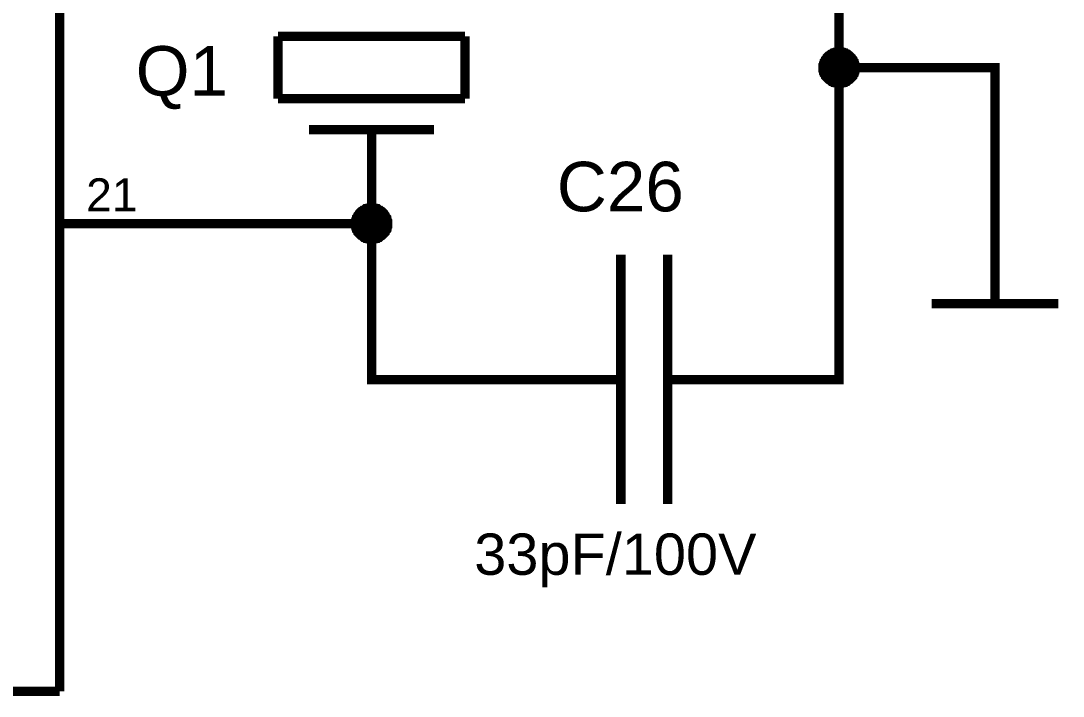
# Model space of a CAD drawing. Header units: millimetres. Extents: x -2024 to 917, y -725 to 13.
# Drawn here: x 668.23 to 701.66, y -286.45 to -264.79 of the extents above; entities that cross this region are included whole.
import ezdxf

# ---------------------------------------------------------------- set-up
doc = ezdxf.new("R2010")
doc.units = ezdxf.units.MM
doc.layers.add('Sheet', color=255, linetype='Continuous')
doc.styles.get("Standard").update_dxf_attribs({"font": 'arial.ttf'})

msp = doc.modelspace()

# ---------------------------------------------------------------- linework, layer by layer
at = {"layer": 'Sheet'}
for points, const_width in [([(669.482, -255.038), (669.482, -286.301)], 0.3), ([(691.974, -276.3), (694.474, -276.3), (694.474, -266.298), (694.474, -256.297), (691.974, -256.297)], 0.3), ([(682.474, -265.288), (676.483, -265.288)], 0.3), ([(676.483, -265.288), (676.483, -267.292)], 0.3), ([(682.474, -267.292), (682.474, -265.288)], 0.3), ([(693.961, -266.298), (693.961, -266.265), (693.961, -266.249), (693.961, -266.216), (693.977, -266.199), (693.977, -266.166), (693.977, -266.149), (693.994, -266.116), (693.994, -266.1), (694.01, -266.083), (694.027, -266.05), (694.043, -266.033), (694.043, -266.017), (694.06, -266), (694.076, -265.967), (694.093, -265.951), (694.11, -265.934), (694.126, -265.917), (694.143, -265.901), (694.176, -265.884), (694.192, -265.868), (694.209, -265.868), (694.225, -265.851), (694.258, -265.835), (694.275, -265.818), (694.292, -265.818), (694.325, -265.802), (694.341, -265.802), (694.374, -265.802), (694.391, -265.785), (694.424, -265.785), (694.441, -265.785), (694.474, -265.785)], 0.3), ([(693.961, -266.298), (693.961, -266.265), (693.961, -266.249), (693.961, -266.216), (693.977, -266.199), (693.977, -266.166), (693.977, -266.149), (693.994, -266.116), (693.994, -266.1), (694.01, -266.083), (694.027, -266.05), (694.043, -266.033), (694.043, -266.017), (694.06, -266), (694.076, -265.967), (694.093, -265.951), (694.11, -265.934), (694.126, -265.917), (694.143, -265.901), (694.176, -265.884), (694.192, -265.868), (694.209, -265.868), (694.225, -265.851), (694.258, -265.835), (694.275, -265.818), (694.292, -265.818), (694.325, -265.802), (694.341, -265.802), (694.374, -265.802), (694.391, -265.785), (694.424, -265.785), (694.441, -265.785), (694.474, -265.785)], 0.3), ([(693.961, -266.298), (693.961, -266.265), (693.961, -266.249), (693.961, -266.216), (693.977, -266.199), (693.977, -266.166), (693.977, -266.149), (693.994, -266.116), (693.994, -266.1), (694.01, -266.083), (694.027, -266.05), (694.043, -266.033), (694.043, -266.017), (694.06, -266), (694.076, -265.967), (694.093, -265.951), (694.11, -265.934), (694.126, -265.917), (694.143, -265.901), (694.176, -265.884), (694.192, -265.868), (694.209, -265.868), (694.225, -265.851), (694.258, -265.835), (694.275, -265.818), (694.292, -265.818), (694.325, -265.802), (694.341, -265.802), (694.374, -265.802), (694.391, -265.785), (694.424, -265.785), (694.441, -265.785), (694.474, -265.785)], 0.3), ([(693.961, -266.298), (693.961, -266.265), (693.961, -266.249), (693.961, -266.216), (693.977, -266.199), (693.977, -266.166), (693.977, -266.149), (693.994, -266.116), (693.994, -266.1), (694.01, -266.083), (694.027, -266.05), (694.043, -266.033), (694.043, -266.017), (694.06, -266), (694.076, -265.967), (694.093, -265.951), (694.11, -265.934), (694.126, -265.917), (694.143, -265.901), (694.176, -265.884), (694.192, -265.868), (694.209, -265.868), (694.225, -265.851), (694.258, -265.835), (694.275, -265.818), (694.292, -265.818), (694.325, -265.802), (694.341, -265.802), (694.374, -265.802), (694.391, -265.785), (694.424, -265.785), (694.441, -265.785), (694.474, -265.785)], 0.3), ([(694.474, -265.785), (694.474, -265.785)], 0.3), ([(694.474, -265.785), (694.507, -265.785), (694.523, -265.785), (694.556, -265.785), (694.573, -265.802), (694.606, -265.802), (694.623, -265.802), (694.656, -265.818), (694.672, -265.818), (694.689, -265.835), (694.722, -265.851), (694.738, -265.868), (694.755, -265.868), (694.772, -265.884), (694.805, -265.901), (694.821, -265.917), (694.838, -265.934), (694.854, -265.951), (694.871, -265.967), (694.887, -266), (694.904, -266.017), (694.904, -266.033), (694.921, -266.05), (694.937, -266.083), (694.954, -266.1), (694.954, -266.116), (694.97, -266.149), (694.97, -266.166), (694.97, -266.199), (694.987, -266.216), (694.987, -266.249), (694.987, -266.265), (694.987, -266.298)], 0.3), ([(694.474, -265.785), (694.474, -265.785)], 0.3), ([(694.474, -265.785), (694.507, -265.785), (694.523, -265.785), (694.556, -265.785), (694.573, -265.802), (694.606, -265.802), (694.623, -265.802), (694.656, -265.818), (694.672, -265.818), (694.689, -265.835), (694.722, -265.851), (694.738, -265.868), (694.755, -265.868), (694.772, -265.884), (694.805, -265.901), (694.821, -265.917), (694.838, -265.934), (694.854, -265.951), (694.871, -265.967), (694.887, -266), (694.904, -266.017), (694.904, -266.033), (694.921, -266.05), (694.937, -266.083), (694.954, -266.1), (694.954, -266.116), (694.97, -266.149), (694.97, -266.166), (694.97, -266.199), (694.987, -266.216), (694.987, -266.249), (694.987, -266.265), (694.987, -266.298)], 0.3), ([(694.474, -265.785), (694.474, -265.785)], 0.3), ([(694.474, -265.785), (694.507, -265.785), (694.523, -265.785), (694.556, -265.785), (694.573, -265.802), (694.606, -265.802), (694.623, -265.802), (694.656, -265.818), (694.672, -265.818), (694.689, -265.835), (694.722, -265.851), (694.738, -265.868), (694.755, -265.868), (694.772, -265.884), (694.805, -265.901), (694.821, -265.917), (694.838, -265.934), (694.854, -265.951), (694.871, -265.967), (694.887, -266), (694.904, -266.017), (694.904, -266.033), (694.921, -266.05), (694.937, -266.083), (694.954, -266.1), (694.954, -266.116), (694.97, -266.149), (694.97, -266.166), (694.97, -266.199), (694.987, -266.216), (694.987, -266.249), (694.987, -266.265), (694.987, -266.298)], 0.3), ([(694.474, -265.785), (694.474, -265.785)], 0.3), ([(694.474, -265.785), (694.507, -265.785), (694.523, -265.785), (694.556, -265.785), (694.573, -265.802), (694.606, -265.802), (694.623, -265.802), (694.656, -265.818), (694.672, -265.818), (694.689, -265.835), (694.722, -265.851), (694.738, -265.868), (694.755, -265.868), (694.772, -265.884), (694.805, -265.901), (694.821, -265.917), (694.838, -265.934), (694.854, -265.951), (694.871, -265.967), (694.887, -266), (694.904, -266.017), (694.904, -266.033), (694.921, -266.05), (694.937, -266.083), (694.954, -266.1), (694.954, -266.116), (694.97, -266.149), (694.97, -266.166), (694.97, -266.199), (694.987, -266.216), (694.987, -266.249), (694.987, -266.265), (694.987, -266.298)], 0.3), ([(693.961, -266.298), (693.961, -266.265), (693.961, -266.249), (693.961, -266.216), (693.977, -266.199), (693.977, -266.166), (693.977, -266.149), (693.994, -266.116), (693.994, -266.1), (694.01, -266.083), (694.027, -266.05), (694.043, -266.033), (694.043, -266.017), (694.06, -266), (694.076, -265.967), (694.093, -265.951), (694.11, -265.934), (694.126, -265.917), (694.143, -265.901), (694.176, -265.884), (694.192, -265.868), (694.209, -265.868), (694.225, -265.851), (694.258, -265.835), (694.275, -265.818), (694.292, -265.818), (694.325, -265.802), (694.341, -265.802), (694.374, -265.802), (694.391, -265.785), (694.424, -265.785), (694.441, -265.785), (694.474, -265.785)], 0.0991), ([(693.961, -266.298), (693.961, -266.265), (693.961, -266.249), (693.961, -266.216), (693.977, -266.199), (693.977, -266.166), (693.977, -266.149), (693.994, -266.116), (693.994, -266.1), (694.01, -266.083), (694.027, -266.05), (694.043, -266.033), (694.043, -266.017), (694.06, -266), (694.076, -265.967), (694.093, -265.951), (694.11, -265.934), (694.126, -265.917), (694.143, -265.901), (694.176, -265.884), (694.192, -265.868), (694.209, -265.868), (694.225, -265.851), (694.258, -265.835), (694.275, -265.818), (694.292, -265.818), (694.325, -265.802), (694.341, -265.802), (694.374, -265.802), (694.391, -265.785), (694.424, -265.785), (694.441, -265.785), (694.474, -265.785)], 0.0991), ([(693.961, -266.298), (693.961, -266.265), (693.961, -266.249), (693.961, -266.216), (693.977, -266.199), (693.977, -266.166), (693.977, -266.149), (693.994, -266.116), (693.994, -266.1), (694.01, -266.083), (694.027, -266.05), (694.043, -266.033), (694.043, -266.017), (694.06, -266), (694.076, -265.967), (694.093, -265.951), (694.11, -265.934), (694.126, -265.917), (694.143, -265.901), (694.176, -265.884), (694.192, -265.868), (694.209, -265.868), (694.225, -265.851), (694.258, -265.835), (694.275, -265.818), (694.292, -265.818), (694.325, -265.802), (694.341, -265.802), (694.374, -265.802), (694.391, -265.785), (694.424, -265.785), (694.441, -265.785), (694.474, -265.785)], 0.0991), ([(693.961, -266.298), (693.961, -266.265), (693.961, -266.249), (693.961, -266.216), (693.977, -266.199), (693.977, -266.166), (693.977, -266.149), (693.994, -266.116), (693.994, -266.1), (694.01, -266.083), (694.027, -266.05), (694.043, -266.033), (694.043, -266.017), (694.06, -266), (694.076, -265.967), (694.093, -265.951), (694.11, -265.934), (694.126, -265.917), (694.143, -265.901), (694.176, -265.884), (694.192, -265.868), (694.209, -265.868), (694.225, -265.851), (694.258, -265.835), (694.275, -265.818), (694.292, -265.818), (694.325, -265.802), (694.341, -265.802), (694.374, -265.802), (694.391, -265.785), (694.424, -265.785), (694.441, -265.785), (694.474, -265.785)], 0.0991), ([(694.474, -265.785), (694.474, -265.785)], 0.0991), ([(694.474, -265.785), (694.507, -265.785), (694.523, -265.785), (694.556, -265.785), (694.573, -265.802), (694.606, -265.802), (694.623, -265.802), (694.656, -265.818), (694.672, -265.818), (694.689, -265.835), (694.722, -265.851), (694.738, -265.868), (694.755, -265.868), (694.772, -265.884), (694.805, -265.901), (694.821, -265.917), (694.838, -265.934), (694.854, -265.951), (694.871, -265.967), (694.887, -266), (694.904, -266.017), (694.904, -266.033), (694.921, -266.05), (694.937, -266.083), (694.954, -266.1), (694.954, -266.116), (694.97, -266.149), (694.97, -266.166), (694.97, -266.199), (694.987, -266.216), (694.987, -266.249), (694.987, -266.265), (694.987, -266.298)], 0.0991), ([(694.474, -265.785), (694.474, -265.785)], 0.0991), ([(694.474, -265.785), (694.507, -265.785), (694.523, -265.785), (694.556, -265.785), (694.573, -265.802), (694.606, -265.802), (694.623, -265.802), (694.656, -265.818), (694.672, -265.818), (694.689, -265.835), (694.722, -265.851), (694.738, -265.868), (694.755, -265.868), (694.772, -265.884), (694.805, -265.901), (694.821, -265.917), (694.838, -265.934), (694.854, -265.951), (694.871, -265.967), (694.887, -266), (694.904, -266.017), (694.904, -266.033), (694.921, -266.05), (694.937, -266.083), (694.954, -266.1), (694.954, -266.116), (694.97, -266.149), (694.97, -266.166), (694.97, -266.199), (694.987, -266.216), (694.987, -266.249), (694.987, -266.265), (694.987, -266.298)], 0.0991), ([(694.474, -265.785), (694.474, -265.785)], 0.0991), ([(694.474, -265.785), (694.507, -265.785), (694.523, -265.785), (694.556, -265.785), (694.573, -265.802), (694.606, -265.802), (694.623, -265.802), (694.656, -265.818), (694.672, -265.818), (694.689, -265.835), (694.722, -265.851), (694.738, -265.868), (694.755, -265.868), (694.772, -265.884), (694.805, -265.901), (694.821, -265.917), (694.838, -265.934), (694.854, -265.951), (694.871, -265.967), (694.887, -266), (694.904, -266.017), (694.904, -266.033), (694.921, -266.05), (694.937, -266.083), (694.954, -266.1), (694.954, -266.116), (694.97, -266.149), (694.97, -266.166), (694.97, -266.199), (694.987, -266.216), (694.987, -266.249), (694.987, -266.265), (694.987, -266.298)], 0.0991), ([(694.474, -265.785), (694.474, -265.785)], 0.0991), ([(694.474, -265.785), (694.507, -265.785), (694.523, -265.785), (694.556, -265.785), (694.573, -265.802), (694.606, -265.802), (694.623, -265.802), (694.656, -265.818), (694.672, -265.818), (694.689, -265.835), (694.722, -265.851), (694.738, -265.868), (694.755, -265.868), (694.772, -265.884), (694.805, -265.901), (694.821, -265.917), (694.838, -265.934), (694.854, -265.951), (694.871, -265.967), (694.887, -266), (694.904, -266.017), (694.904, -266.033), (694.921, -266.05), (694.937, -266.083), (694.954, -266.1), (694.954, -266.116), (694.97, -266.149), (694.97, -266.166), (694.97, -266.199), (694.987, -266.216), (694.987, -266.249), (694.987, -266.265), (694.987, -266.298)], 0.0991), ([(694.474, -266.795), (694.441, -266.795), (694.424, -266.795), (694.391, -266.795), (694.374, -266.779), (694.341, -266.779), (694.325, -266.779), (694.292, -266.762), (694.275, -266.762), (694.258, -266.745), (694.225, -266.729), (694.209, -266.729), (694.192, -266.712), (694.176, -266.696), (694.143, -266.679), (694.126, -266.663), (694.11, -266.646), (694.093, -266.629), (694.076, -266.613), (694.06, -266.596), (694.043, -266.58), (694.043, -266.563), (694.027, -266.53), (694.01, -266.514), (693.994, -266.497), (693.994, -266.464), (693.977, -266.447), (693.977, -266.431), (693.977, -266.398), (693.961, -266.381), (693.961, -266.348), (693.961, -266.331), (693.961, -266.298)], 0.3), ([(693.961, -266.298), (693.961, -266.298)], 0.3), ([(694.474, -266.795), (694.441, -266.795), (694.424, -266.795), (694.391, -266.795), (694.374, -266.779), (694.341, -266.779), (694.325, -266.779), (694.292, -266.762), (694.275, -266.762), (694.258, -266.745), (694.225, -266.729), (694.209, -266.729), (694.192, -266.712), (694.176, -266.696), (694.143, -266.679), (694.126, -266.663), (694.11, -266.646), (694.093, -266.629), (694.076, -266.613), (694.06, -266.596), (694.043, -266.58), (694.043, -266.563), (694.027, -266.53), (694.01, -266.514), (693.994, -266.497), (693.994, -266.464), (693.977, -266.447), (693.977, -266.431), (693.977, -266.398), (693.961, -266.381), (693.961, -266.348), (693.961, -266.331), (693.961, -266.298)], 0.3), ([(693.961, -266.298), (693.961, -266.298)], 0.3), ([(694.474, -266.795), (694.441, -266.795), (694.424, -266.795), (694.391, -266.795), (694.374, -266.779), (694.341, -266.779), (694.325, -266.779), (694.292, -266.762), (694.275, -266.762), (694.258, -266.745), (694.225, -266.729), (694.209, -266.729), (694.192, -266.712), (694.176, -266.696), (694.143, -266.679), (694.126, -266.663), (694.11, -266.646), (694.093, -266.629), (694.076, -266.613), (694.06, -266.596), (694.043, -266.58), (694.043, -266.563), (694.027, -266.53), (694.01, -266.514), (693.994, -266.497), (693.994, -266.464), (693.977, -266.447), (693.977, -266.431), (693.977, -266.398), (693.961, -266.381), (693.961, -266.348), (693.961, -266.331), (693.961, -266.298)], 0.3), ([(693.961, -266.298), (693.961, -266.298)], 0.3), ([(694.474, -266.795), (694.441, -266.795), (694.424, -266.795), (694.391, -266.795), (694.374, -266.779), (694.341, -266.779), (694.325, -266.779), (694.292, -266.762), (694.275, -266.762), (694.258, -266.745), (694.225, -266.729), (694.209, -266.729), (694.192, -266.712), (694.176, -266.696), (694.143, -266.679), (694.126, -266.663), (694.11, -266.646), (694.093, -266.629), (694.076, -266.613), (694.06, -266.596), (694.043, -266.58), (694.043, -266.563), (694.027, -266.53), (694.01, -266.514), (693.994, -266.497), (693.994, -266.464), (693.977, -266.447), (693.977, -266.431), (693.977, -266.398), (693.961, -266.381), (693.961, -266.348), (693.961, -266.331), (693.961, -266.298)], 0.3), ([(693.961, -266.298), (693.961, -266.298)], 0.3), ([(694.474, -266.795), (694.441, -266.795), (694.424, -266.795), (694.391, -266.795), (694.374, -266.779), (694.341, -266.779), (694.325, -266.779), (694.292, -266.762), (694.275, -266.762), (694.258, -266.745), (694.225, -266.729), (694.209, -266.729), (694.192, -266.712), (694.176, -266.696), (694.143, -266.679), (694.126, -266.663), (694.11, -266.646), (694.093, -266.629), (694.076, -266.613), (694.06, -266.596), (694.043, -266.58), (694.043, -266.563), (694.027, -266.53), (694.01, -266.514), (693.994, -266.497), (693.994, -266.464), (693.977, -266.447), (693.977, -266.431), (693.977, -266.398), (693.961, -266.381), (693.961, -266.348), (693.961, -266.331), (693.961, -266.298)], 0.0991), ([(693.961, -266.298), (693.961, -266.298)], 0.0991), ([(694.474, -266.795), (694.441, -266.795), (694.424, -266.795), (694.391, -266.795), (694.374, -266.779), (694.341, -266.779), (694.325, -266.779), (694.292, -266.762), (694.275, -266.762), (694.258, -266.745), (694.225, -266.729), (694.209, -266.729), (694.192, -266.712), (694.176, -266.696), (694.143, -266.679), (694.126, -266.663), (694.11, -266.646), (694.093, -266.629), (694.076, -266.613), (694.06, -266.596), (694.043, -266.58), (694.043, -266.563), (694.027, -266.53), (694.01, -266.514), (693.994, -266.497), (693.994, -266.464), (693.977, -266.447), (693.977, -266.431), (693.977, -266.398), (693.961, -266.381), (693.961, -266.348), (693.961, -266.331), (693.961, -266.298)], 0.0991), ([(693.961, -266.298), (693.961, -266.298)], 0.0991), ([(694.474, -266.795), (694.441, -266.795), (694.424, -266.795), (694.391, -266.795), (694.374, -266.779), (694.341, -266.779), (694.325, -266.779), (694.292, -266.762), (694.275, -266.762), (694.258, -266.745), (694.225, -266.729), (694.209, -266.729), (694.192, -266.712), (694.176, -266.696), (694.143, -266.679), (694.126, -266.663), (694.11, -266.646), (694.093, -266.629), (694.076, -266.613), (694.06, -266.596), (694.043, -266.58), (694.043, -266.563), (694.027, -266.53), (694.01, -266.514), (693.994, -266.497), (693.994, -266.464), (693.977, -266.447), (693.977, -266.431), (693.977, -266.398), (693.961, -266.381), (693.961, -266.348), (693.961, -266.331), (693.961, -266.298)], 0.0991), ([(693.961, -266.298), (693.961, -266.298)], 0.0991), ([(694.474, -266.795), (694.441, -266.795), (694.424, -266.795), (694.391, -266.795), (694.374, -266.779), (694.341, -266.779), (694.325, -266.779), (694.292, -266.762), (694.275, -266.762), (694.258, -266.745), (694.225, -266.729), (694.209, -266.729), (694.192, -266.712), (694.176, -266.696), (694.143, -266.679), (694.126, -266.663), (694.11, -266.646), (694.093, -266.629), (694.076, -266.613), (694.06, -266.596), (694.043, -266.58), (694.043, -266.563), (694.027, -266.53), (694.01, -266.514), (693.994, -266.497), (693.994, -266.464), (693.977, -266.447), (693.977, -266.431), (693.977, -266.398), (693.961, -266.381), (693.961, -266.348), (693.961, -266.331), (693.961, -266.298)], 0.0991), ([(693.961, -266.298), (693.961, -266.298)], 0.0991), ([(694.987, -266.298), (694.987, -266.331), (694.987, -266.348), (694.987, -266.381), (694.97, -266.398), (694.97, -266.431), (694.97, -266.447), (694.954, -266.464), (694.954, -266.497), (694.937, -266.514), (694.921, -266.53), (694.904, -266.563), (694.904, -266.58), (694.887, -266.596), (694.871, -266.613), (694.854, -266.629), (694.838, -266.646), (694.821, -266.663), (694.805, -266.679), (694.772, -266.696), (694.755, -266.712), (694.738, -266.729), (694.722, -266.729), (694.689, -266.745), (694.672, -266.762), (694.656, -266.762), (694.623, -266.779), (694.606, -266.779), (694.573, -266.779), (694.556, -266.795), (694.523, -266.795), (694.507, -266.795), (694.474, -266.795)], 0.3), ([(694.474, -266.298), (699.472, -266.298), (699.472, -268.799)], 0.3), ([(694.987, -266.298), (694.987, -266.331), (694.987, -266.348), (694.987, -266.381), (694.97, -266.398), (694.97, -266.431), (694.97, -266.447), (694.954, -266.464), (694.954, -266.497), (694.937, -266.514), (694.921, -266.53), (694.904, -266.563), (694.904, -266.58), (694.887, -266.596), (694.871, -266.613), (694.854, -266.629), (694.838, -266.646), (694.821, -266.663), (694.805, -266.679), (694.772, -266.696), (694.755, -266.712), (694.738, -266.729), (694.722, -266.729), (694.689, -266.745), (694.672, -266.762), (694.656, -266.762), (694.623, -266.779), (694.606, -266.779), (694.573, -266.779), (694.556, -266.795), (694.523, -266.795), (694.507, -266.795), (694.474, -266.795)], 0.3), ([(694.987, -266.298), (694.987, -266.331), (694.987, -266.348), (694.987, -266.381), (694.97, -266.398), (694.97, -266.431), (694.97, -266.447), (694.954, -266.464), (694.954, -266.497), (694.937, -266.514), (694.921, -266.53), (694.904, -266.563), (694.904, -266.58), (694.887, -266.596), (694.871, -266.613), (694.854, -266.629), (694.838, -266.646), (694.821, -266.663), (694.805, -266.679), (694.772, -266.696), (694.755, -266.712), (694.738, -266.729), (694.722, -266.729), (694.689, -266.745), (694.672, -266.762), (694.656, -266.762), (694.623, -266.779), (694.606, -266.779), (694.573, -266.779), (694.556, -266.795), (694.523, -266.795), (694.507, -266.795), (694.474, -266.795)], 0.3), ([(694.987, -266.298), (694.987, -266.331), (694.987, -266.348), (694.987, -266.381), (694.97, -266.398), (694.97, -266.431), (694.97, -266.447), (694.954, -266.464), (694.954, -266.497), (694.937, -266.514), (694.921, -266.53), (694.904, -266.563), (694.904, -266.58), (694.887, -266.596), (694.871, -266.613), (694.854, -266.629), (694.838, -266.646), (694.821, -266.663), (694.805, -266.679), (694.772, -266.696), (694.755, -266.712), (694.738, -266.729), (694.722, -266.729), (694.689, -266.745), (694.672, -266.762), (694.656, -266.762), (694.623, -266.779), (694.606, -266.779), (694.573, -266.779), (694.556, -266.795), (694.523, -266.795), (694.507, -266.795), (694.474, -266.795)], 0.3), ([(694.987, -266.298), (694.987, -266.331), (694.987, -266.348), (694.987, -266.381), (694.97, -266.398), (694.97, -266.431), (694.97, -266.447), (694.954, -266.464), (694.954, -266.497), (694.937, -266.514), (694.921, -266.53), (694.904, -266.563), (694.904, -266.58), (694.887, -266.596), (694.871, -266.613), (694.854, -266.629), (694.838, -266.646), (694.821, -266.663), (694.805, -266.679), (694.772, -266.696), (694.755, -266.712), (694.738, -266.729), (694.722, -266.729), (694.689, -266.745), (694.672, -266.762), (694.656, -266.762), (694.623, -266.779), (694.606, -266.779), (694.573, -266.779), (694.556, -266.795), (694.523, -266.795), (694.507, -266.795), (694.474, -266.795)], 0.0991), ([(694.987, -266.298), (694.987, -266.331), (694.987, -266.348), (694.987, -266.381), (694.97, -266.398), (694.97, -266.431), (694.97, -266.447), (694.954, -266.464), (694.954, -266.497), (694.937, -266.514), (694.921, -266.53), (694.904, -266.563), (694.904, -266.58), (694.887, -266.596), (694.871, -266.613), (694.854, -266.629), (694.838, -266.646), (694.821, -266.663), (694.805, -266.679), (694.772, -266.696), (694.755, -266.712), (694.738, -266.729), (694.722, -266.729), (694.689, -266.745), (694.672, -266.762), (694.656, -266.762), (694.623, -266.779), (694.606, -266.779), (694.573, -266.779), (694.556, -266.795), (694.523, -266.795), (694.507, -266.795), (694.474, -266.795)], 0.0991), ([(694.987, -266.298), (694.987, -266.331), (694.987, -266.348), (694.987, -266.381), (694.97, -266.398), (694.97, -266.431), (694.97, -266.447), (694.954, -266.464), (694.954, -266.497), (694.937, -266.514), (694.921, -266.53), (694.904, -266.563), (694.904, -266.58), (694.887, -266.596), (694.871, -266.613), (694.854, -266.629), (694.838, -266.646), (694.821, -266.663), (694.805, -266.679), (694.772, -266.696), (694.755, -266.712), (694.738, -266.729), (694.722, -266.729), (694.689, -266.745), (694.672, -266.762), (694.656, -266.762), (694.623, -266.779), (694.606, -266.779), (694.573, -266.779), (694.556, -266.795), (694.523, -266.795), (694.507, -266.795), (694.474, -266.795)], 0.0991), ([(694.987, -266.298), (694.987, -266.331), (694.987, -266.348), (694.987, -266.381), (694.97, -266.398), (694.97, -266.431), (694.97, -266.447), (694.954, -266.464), (694.954, -266.497), (694.937, -266.514), (694.921, -266.53), (694.904, -266.563), (694.904, -266.58), (694.887, -266.596), (694.871, -266.613), (694.854, -266.629), (694.838, -266.646), (694.821, -266.663), (694.805, -266.679), (694.772, -266.696), (694.755, -266.712), (694.738, -266.729), (694.722, -266.729), (694.689, -266.745), (694.672, -266.762), (694.656, -266.762), (694.623, -266.779), (694.606, -266.779), (694.573, -266.779), (694.556, -266.795), (694.523, -266.795), (694.507, -266.795), (694.474, -266.795)], 0.0991), ([(694.987, -266.298), (694.987, -266.298), (694.987, -266.298), (694.987, -266.298), (694.987, -266.298), (694.987, -266.298), (694.987, -266.298), (694.987, -266.298), (694.987, -266.298), (694.987, -266.298), (694.987, -266.298), (694.987, -266.298), (694.987, -266.298), (694.987, -266.298), (694.987, -266.298), (694.987, -266.298), (694.987, -266.298), (694.987, -266.298), (694.987, -266.298), (694.987, -266.298), (694.987, -266.298), (694.987, -266.298), (694.987, -266.298), (694.987, -266.298), (694.987, -266.298), (694.987, -266.298), (694.987, -266.298), (694.987, -266.298), (694.987, -266.298), (694.987, -266.298), (694.987, -266.298), (694.987, -266.298), (694.987, -266.298)], 0.3), ([(694.987, -266.298), (694.987, -266.298)], 0.3), ([(694.987, -266.298), (694.987, -266.298), (694.987, -266.298), (694.987, -266.298), (694.987, -266.298), (694.987, -266.298), (694.987, -266.298), (694.987, -266.298), (694.987, -266.298), (694.987, -266.298), (694.987, -266.298), (694.987, -266.298), (694.987, -266.298), (694.987, -266.298), (694.987, -266.298), (694.987, -266.298), (694.987, -266.298), (694.987, -266.298), (694.987, -266.298), (694.987, -266.298), (694.987, -266.298), (694.987, -266.298), (694.987, -266.298), (694.987, -266.298), (694.987, -266.298), (694.987, -266.298), (694.987, -266.298), (694.987, -266.298), (694.987, -266.298), (694.987, -266.298), (694.987, -266.298), (694.987, -266.298), (694.987, -266.298)], 0.3), ([(694.987, -266.298), (694.987, -266.298)], 0.3), ([(694.987, -266.298), (694.987, -266.298), (694.987, -266.298), (694.987, -266.298), (694.987, -266.298), (694.987, -266.298), (694.987, -266.298), (694.987, -266.298), (694.987, -266.298), (694.987, -266.298), (694.987, -266.298), (694.987, -266.298), (694.987, -266.298), (694.987, -266.298), (694.987, -266.298), (694.987, -266.298), (694.987, -266.298), (694.987, -266.298), (694.987, -266.298), (694.987, -266.298), (694.987, -266.298), (694.987, -266.298), (694.987, -266.298), (694.987, -266.298), (694.987, -266.298), (694.987, -266.298), (694.987, -266.298), (694.987, -266.298), (694.987, -266.298), (694.987, -266.298), (694.987, -266.298), (694.987, -266.298), (694.987, -266.298)], 0.3), ([(694.987, -266.298), (694.987, -266.298)], 0.3), ([(694.987, -266.298), (694.987, -266.298), (694.987, -266.298), (694.987, -266.298), (694.987, -266.298), (694.987, -266.298), (694.987, -266.298), (694.987, -266.298), (694.987, -266.298), (694.987, -266.298), (694.987, -266.298), (694.987, -266.298), (694.987, -266.298), (694.987, -266.298), (694.987, -266.298), (694.987, -266.298), (694.987, -266.298), (694.987, -266.298), (694.987, -266.298), (694.987, -266.298), (694.987, -266.298), (694.987, -266.298), (694.987, -266.298), (694.987, -266.298), (694.987, -266.298), (694.987, -266.298), (694.987, -266.298), (694.987, -266.298), (694.987, -266.298), (694.987, -266.298), (694.987, -266.298), (694.987, -266.298), (694.987, -266.298)], 0.3), ([(694.987, -266.298), (694.987, -266.298)], 0.3), ([(694.987, -266.298), (694.987, -266.298), (694.987, -266.298), (694.987, -266.298), (694.987, -266.298), (694.987, -266.298), (694.987, -266.298), (694.987, -266.298), (694.987, -266.298), (694.987, -266.298), (694.987, -266.298), (694.987, -266.298), (694.987, -266.298), (694.987, -266.298), (694.987, -266.298), (694.987, -266.298), (694.987, -266.298), (694.987, -266.298), (694.987, -266.298), (694.987, -266.298), (694.987, -266.298), (694.987, -266.298), (694.987, -266.298), (694.987, -266.298), (694.987, -266.298), (694.987, -266.298), (694.987, -266.298), (694.987, -266.298), (694.987, -266.298), (694.987, -266.298), (694.987, -266.298), (694.987, -266.298), (694.987, -266.298)], 0.0991), ([(694.987, -266.298), (694.987, -266.298)], 0.0991), ([(694.987, -266.298), (694.987, -266.298), (694.987, -266.298), (694.987, -266.298), (694.987, -266.298), (694.987, -266.298), (694.987, -266.298), (694.987, -266.298), (694.987, -266.298), (694.987, -266.298), (694.987, -266.298), (694.987, -266.298), (694.987, -266.298), (694.987, -266.298), (694.987, -266.298), (694.987, -266.298), (694.987, -266.298), (694.987, -266.298), (694.987, -266.298), (694.987, -266.298), (694.987, -266.298), (694.987, -266.298), (694.987, -266.298), (694.987, -266.298), (694.987, -266.298), (694.987, -266.298), (694.987, -266.298), (694.987, -266.298), (694.987, -266.298), (694.987, -266.298), (694.987, -266.298), (694.987, -266.298), (694.987, -266.298)], 0.0991), ([(694.987, -266.298), (694.987, -266.298)], 0.0991), ([(694.987, -266.298), (694.987, -266.298), (694.987, -266.298), (694.987, -266.298), (694.987, -266.298), (694.987, -266.298), (694.987, -266.298), (694.987, -266.298), (694.987, -266.298), (694.987, -266.298), (694.987, -266.298), (694.987, -266.298), (694.987, -266.298), (694.987, -266.298), (694.987, -266.298), (694.987, -266.298), (694.987, -266.298), (694.987, -266.298), (694.987, -266.298), (694.987, -266.298), (694.987, -266.298), (694.987, -266.298), (694.987, -266.298), (694.987, -266.298), (694.987, -266.298), (694.987, -266.298), (694.987, -266.298), (694.987, -266.298), (694.987, -266.298), (694.987, -266.298), (694.987, -266.298), (694.987, -266.298), (694.987, -266.298)], 0.0991), ([(694.987, -266.298), (694.987, -266.298)], 0.0991), ([(694.987, -266.298), (694.987, -266.298), (694.987, -266.298), (694.987, -266.298), (694.987, -266.298), (694.987, -266.298), (694.987, -266.298), (694.987, -266.298), (694.987, -266.298), (694.987, -266.298), (694.987, -266.298), (694.987, -266.298), (694.987, -266.298), (694.987, -266.298), (694.987, -266.298), (694.987, -266.298), (694.987, -266.298), (694.987, -266.298), (694.987, -266.298), (694.987, -266.298), (694.987, -266.298), (694.987, -266.298), (694.987, -266.298), (694.987, -266.298), (694.987, -266.298), (694.987, -266.298), (694.987, -266.298), (694.987, -266.298), (694.987, -266.298), (694.987, -266.298), (694.987, -266.298), (694.987, -266.298), (694.987, -266.298)], 0.0991), ([(694.987, -266.298), (694.987, -266.298)], 0.0991), ([(676.483, -267.292), (682.474, -267.292)], 0.3), ([(681.481, -268.285), (677.476, -268.285)], 0.3), ([(679.478, -268.285), (679.478, -270.041)], 0.3), ([(699.472, -268.799), (699.472, -273.866)], 0.3), ([(679.478, -270.041), (679.478, -271.299), (671.981, -271.299)], 0.3), ([(678.965, -271.299), (678.965, -271.266), (678.965, -271.249), (678.965, -271.216), (678.982, -271.2), (678.982, -271.167), (678.982, -271.15), (678.998, -271.117), (678.998, -271.1), (679.015, -271.084), (679.031, -271.051), (679.048, -271.034), (679.048, -271.018), (679.065, -271.001), (679.081, -270.968), (679.098, -270.951), (679.114, -270.935), (679.131, -270.918), (679.147, -270.902), (679.18, -270.885), (679.197, -270.869), (679.214, -270.869), (679.23, -270.852), (679.263, -270.835), (679.28, -270.819), (679.296, -270.819), (679.329, -270.802), (679.346, -270.802), (679.379, -270.802), (679.396, -270.786), (679.429, -270.786), (679.445, -270.786), (679.478, -270.786)], 0.3), ([(678.965, -271.299), (678.965, -271.266), (678.965, -271.249), (678.965, -271.216), (678.982, -271.2), (678.982, -271.167), (678.982, -271.15), (678.998, -271.117), (678.998, -271.1), (679.015, -271.084), (679.031, -271.051), (679.048, -271.034), (679.048, -271.018), (679.065, -271.001), (679.081, -270.968), (679.098, -270.951), (679.114, -270.935), (679.131, -270.918), (679.147, -270.902), (679.18, -270.885), (679.197, -270.869), (679.214, -270.869), (679.23, -270.852), (679.263, -270.835), (679.28, -270.819), (679.296, -270.819), (679.329, -270.802), (679.346, -270.802), (679.379, -270.802), (679.396, -270.786), (679.429, -270.786), (679.445, -270.786), (679.478, -270.786)], 0.3), ([(678.965, -271.299), (678.965, -271.266), (678.965, -271.249), (678.965, -271.216), (678.982, -271.2), (678.982, -271.167), (678.982, -271.15), (678.998, -271.117), (678.998, -271.1), (679.015, -271.084), (679.031, -271.051), (679.048, -271.034), (679.048, -271.018), (679.065, -271.001), (679.081, -270.968), (679.098, -270.951), (679.114, -270.935), (679.131, -270.918), (679.147, -270.902), (679.18, -270.885), (679.197, -270.869), (679.214, -270.869), (679.23, -270.852), (679.263, -270.835), (679.28, -270.819), (679.296, -270.819), (679.329, -270.802), (679.346, -270.802), (679.379, -270.802), (679.396, -270.786), (679.429, -270.786), (679.445, -270.786), (679.478, -270.786)], 0.3), ([(678.965, -271.299), (678.965, -271.266), (678.965, -271.249), (678.965, -271.216), (678.982, -271.2), (678.982, -271.167), (678.982, -271.15), (678.998, -271.117), (678.998, -271.1), (679.015, -271.084), (679.031, -271.051), (679.048, -271.034), (679.048, -271.018), (679.065, -271.001), (679.081, -270.968), (679.098, -270.951), (679.114, -270.935), (679.131, -270.918), (679.147, -270.902), (679.18, -270.885), (679.197, -270.869), (679.214, -270.869), (679.23, -270.852), (679.263, -270.835), (679.28, -270.819), (679.296, -270.819), (679.329, -270.802), (679.346, -270.802), (679.379, -270.802), (679.396, -270.786), (679.429, -270.786), (679.445, -270.786), (679.478, -270.786)], 0.3), ([(678.965, -271.299), (678.965, -271.266), (678.965, -271.249), (678.965, -271.216), (678.982, -271.2), (678.982, -271.167), (678.982, -271.15), (678.998, -271.117), (678.998, -271.1), (679.015, -271.084), (679.031, -271.051), (679.048, -271.034), (679.048, -271.018), (679.065, -271.001), (679.081, -270.968), (679.098, -270.951), (679.114, -270.935), (679.131, -270.918), (679.147, -270.902), (679.18, -270.885), (679.197, -270.869), (679.214, -270.869), (679.23, -270.852), (679.263, -270.835), (679.28, -270.819), (679.296, -270.819), (679.329, -270.802), (679.346, -270.802), (679.379, -270.802), (679.396, -270.786), (679.429, -270.786), (679.445, -270.786), (679.478, -270.786)], 0.0991), ([(678.965, -271.299), (678.965, -271.266), (678.965, -271.249), (678.965, -271.216), (678.982, -271.2), (678.982, -271.167), (678.982, -271.15), (678.998, -271.117), (678.998, -271.1), (679.015, -271.084), (679.031, -271.051), (679.048, -271.034), (679.048, -271.018), (679.065, -271.001), (679.081, -270.968), (679.098, -270.951), (679.114, -270.935), (679.131, -270.918), (679.147, -270.902), (679.18, -270.885), (679.197, -270.869), (679.214, -270.869), (679.23, -270.852), (679.263, -270.835), (679.28, -270.819), (679.296, -270.819), (679.329, -270.802), (679.346, -270.802), (679.379, -270.802), (679.396, -270.786), (679.429, -270.786), (679.445, -270.786), (679.478, -270.786)], 0.0991), ([(678.965, -271.299), (678.965, -271.266), (678.965, -271.249), (678.965, -271.216), (678.982, -271.2), (678.982, -271.167), (678.982, -271.15), (678.998, -271.117), (678.998, -271.1), (679.015, -271.084), (679.031, -271.051), (679.048, -271.034), (679.048, -271.018), (679.065, -271.001), (679.081, -270.968), (679.098, -270.951), (679.114, -270.935), (679.131, -270.918), (679.147, -270.902), (679.18, -270.885), (679.197, -270.869), (679.214, -270.869), (679.23, -270.852), (679.263, -270.835), (679.28, -270.819), (679.296, -270.819), (679.329, -270.802), (679.346, -270.802), (679.379, -270.802), (679.396, -270.786), (679.429, -270.786), (679.445, -270.786), (679.478, -270.786)], 0.0991), ([(678.965, -271.299), (678.965, -271.266), (678.965, -271.249), (678.965, -271.216), (678.982, -271.2), (678.982, -271.167), (678.982, -271.15), (678.998, -271.117), (678.998, -271.1), (679.015, -271.084), (679.031, -271.051), (679.048, -271.034), (679.048, -271.018), (679.065, -271.001), (679.081, -270.968), (679.098, -270.951), (679.114, -270.935), (679.131, -270.918), (679.147, -270.902), (679.18, -270.885), (679.197, -270.869), (679.214, -270.869), (679.23, -270.852), (679.263, -270.835), (679.28, -270.819), (679.296, -270.819), (679.329, -270.802), (679.346, -270.802), (679.379, -270.802), (679.396, -270.786), (679.429, -270.786), (679.445, -270.786), (679.478, -270.786)], 0.0991), ([(679.478, -270.786), (679.478, -270.786)], 0.3), ([(679.478, -270.786), (679.511, -270.786), (679.528, -270.786), (679.561, -270.786), (679.578, -270.802), (679.611, -270.802), (679.627, -270.802), (679.66, -270.819), (679.677, -270.819), (679.694, -270.835), (679.727, -270.852), (679.743, -270.869), (679.76, -270.869), (679.776, -270.885), (679.809, -270.902), (679.826, -270.918), (679.842, -270.935), (679.859, -270.951), (679.876, -270.968), (679.892, -271.001), (679.909, -271.018), (679.909, -271.034), (679.925, -271.051), (679.942, -271.084), (679.958, -271.1), (679.958, -271.117), (679.975, -271.15), (679.975, -271.167), (679.975, -271.2), (679.991, -271.216), (679.991, -271.249), (679.991, -271.266), (679.991, -271.299)], 0.3), ([(679.478, -270.786), (679.478, -270.786)], 0.3), ([(679.478, -270.786), (679.511, -270.786), (679.528, -270.786), (679.561, -270.786), (679.578, -270.802), (679.611, -270.802), (679.627, -270.802), (679.66, -270.819), (679.677, -270.819), (679.694, -270.835), (679.727, -270.852), (679.743, -270.869), (679.76, -270.869), (679.776, -270.885), (679.809, -270.902), (679.826, -270.918), (679.842, -270.935), (679.859, -270.951), (679.876, -270.968), (679.892, -271.001), (679.909, -271.018), (679.909, -271.034), (679.925, -271.051), (679.942, -271.084), (679.958, -271.1), (679.958, -271.117), (679.975, -271.15), (679.975, -271.167), (679.975, -271.2), (679.991, -271.216), (679.991, -271.249), (679.991, -271.266), (679.991, -271.299)], 0.3), ([(679.478, -270.786), (679.478, -270.786)], 0.3), ([(679.478, -270.786), (679.511, -270.786), (679.528, -270.786), (679.561, -270.786), (679.578, -270.802), (679.611, -270.802), (679.627, -270.802), (679.66, -270.819), (679.677, -270.819), (679.694, -270.835), (679.727, -270.852), (679.743, -270.869), (679.76, -270.869), (679.776, -270.885), (679.809, -270.902), (679.826, -270.918), (679.842, -270.935), (679.859, -270.951), (679.876, -270.968), (679.892, -271.001), (679.909, -271.018), (679.909, -271.034), (679.925, -271.051), (679.942, -271.084), (679.958, -271.1), (679.958, -271.117), (679.975, -271.15), (679.975, -271.167), (679.975, -271.2), (679.991, -271.216), (679.991, -271.249), (679.991, -271.266), (679.991, -271.299)], 0.3), ([(679.478, -270.786), (679.478, -270.786)], 0.3), ([(679.478, -270.786), (679.511, -270.786), (679.528, -270.786), (679.561, -270.786), (679.578, -270.802), (679.611, -270.802), (679.627, -270.802), (679.66, -270.819), (679.677, -270.819), (679.694, -270.835), (679.727, -270.852), (679.743, -270.869), (679.76, -270.869), (679.776, -270.885), (679.809, -270.902), (679.826, -270.918), (679.842, -270.935), (679.859, -270.951), (679.876, -270.968), (679.892, -271.001), (679.909, -271.018), (679.909, -271.034), (679.925, -271.051), (679.942, -271.084), (679.958, -271.1), (679.958, -271.117), (679.975, -271.15), (679.975, -271.167), (679.975, -271.2), (679.991, -271.216), (679.991, -271.249), (679.991, -271.266), (679.991, -271.299)], 0.3), ([(679.478, -270.786), (679.478, -270.786)], 0.0991), ([(679.478, -270.786), (679.511, -270.786), (679.528, -270.786), (679.561, -270.786), (679.578, -270.802), (679.611, -270.802), (679.627, -270.802), (679.66, -270.819), (679.677, -270.819), (679.694, -270.835), (679.727, -270.852), (679.743, -270.869), (679.76, -270.869), (679.776, -270.885), (679.809, -270.902), (679.826, -270.918), (679.842, -270.935), (679.859, -270.951), (679.876, -270.968), (679.892, -271.001), (679.909, -271.018), (679.909, -271.034), (679.925, -271.051), (679.942, -271.084), (679.958, -271.1), (679.958, -271.117), (679.975, -271.15), (679.975, -271.167), (679.975, -271.2), (679.991, -271.216), (679.991, -271.249), (679.991, -271.266), (679.991, -271.299)], 0.0991), ([(679.478, -270.786), (679.478, -270.786)], 0.0991), ([(679.478, -270.786), (679.511, -270.786), (679.528, -270.786), (679.561, -270.786), (679.578, -270.802), (679.611, -270.802), (679.627, -270.802), (679.66, -270.819), (679.677, -270.819), (679.694, -270.835), (679.727, -270.852), (679.743, -270.869), (679.76, -270.869), (679.776, -270.885), (679.809, -270.902), (679.826, -270.918), (679.842, -270.935), (679.859, -270.951), (679.876, -270.968), (679.892, -271.001), (679.909, -271.018), (679.909, -271.034), (679.925, -271.051), (679.942, -271.084), (679.958, -271.1), (679.958, -271.117), (679.975, -271.15), (679.975, -271.167), (679.975, -271.2), (679.991, -271.216), (679.991, -271.249), (679.991, -271.266), (679.991, -271.299)], 0.0991), ([(679.478, -270.786), (679.478, -270.786)], 0.0991), ([(679.478, -270.786), (679.511, -270.786), (679.528, -270.786), (679.561, -270.786), (679.578, -270.802), (679.611, -270.802), (679.627, -270.802), (679.66, -270.819), (679.677, -270.819), (679.694, -270.835), (679.727, -270.852), (679.743, -270.869), (679.76, -270.869), (679.776, -270.885), (679.809, -270.902), (679.826, -270.918), (679.842, -270.935), (679.859, -270.951), (679.876, -270.968), (679.892, -271.001), (679.909, -271.018), (679.909, -271.034), (679.925, -271.051), (679.942, -271.084), (679.958, -271.1), (679.958, -271.117), (679.975, -271.15), (679.975, -271.167), (679.975, -271.2), (679.991, -271.216), (679.991, -271.249), (679.991, -271.266), (679.991, -271.299)], 0.0991), ([(679.478, -270.786), (679.478, -270.786)], 0.0991), ([(679.478, -270.786), (679.511, -270.786), (679.528, -270.786), (679.561, -270.786), (679.578, -270.802), (679.611, -270.802), (679.627, -270.802), (679.66, -270.819), (679.677, -270.819), (679.694, -270.835), (679.727, -270.852), (679.743, -270.869), (679.76, -270.869), (679.776, -270.885), (679.809, -270.902), (679.826, -270.918), (679.842, -270.935), (679.859, -270.951), (679.876, -270.968), (679.892, -271.001), (679.909, -271.018), (679.909, -271.034), (679.925, -271.051), (679.942, -271.084), (679.958, -271.1), (679.958, -271.117), (679.975, -271.15), (679.975, -271.167), (679.975, -271.2), (679.991, -271.216), (679.991, -271.249), (679.991, -271.266), (679.991, -271.299)], 0.0991), ([(669.482, -271.299), (671.981, -271.299)], 0.3), ([(679.478, -271.796), (679.445, -271.796), (679.429, -271.796), (679.396, -271.796), (679.379, -271.779), (679.346, -271.779), (679.329, -271.779), (679.296, -271.763), (679.28, -271.763), (679.263, -271.746), (679.23, -271.73), (679.214, -271.73), (679.197, -271.713), (679.18, -271.696), (679.147, -271.68), (679.131, -271.663), (679.114, -271.647), (679.098, -271.63), (679.081, -271.614), (679.065, -271.597), (679.048, -271.581), (679.048, -271.564), (679.031, -271.531), (679.015, -271.514), (678.998, -271.498), (678.998, -271.465), (678.982, -271.448), (678.982, -271.432), (678.982, -271.398), (678.965, -271.382), (678.965, -271.349), (678.965, -271.332), (678.965, -271.299)], 0.3), ([(678.965, -271.299), (678.965, -271.299)], 0.3), ([(679.478, -271.796), (679.445, -271.796), (679.429, -271.796), (679.396, -271.796), (679.379, -271.779), (679.346, -271.779), (679.329, -271.779), (679.296, -271.763), (679.28, -271.763), (679.263, -271.746), (679.23, -271.73), (679.214, -271.73), (679.197, -271.713), (679.18, -271.696), (679.147, -271.68), (679.131, -271.663), (679.114, -271.647), (679.098, -271.63), (679.081, -271.614), (679.065, -271.597), (679.048, -271.581), (679.048, -271.564), (679.031, -271.531), (679.015, -271.514), (678.998, -271.498), (678.998, -271.465), (678.982, -271.448), (678.982, -271.432), (678.982, -271.398), (678.965, -271.382), (678.965, -271.349), (678.965, -271.332), (678.965, -271.299)], 0.3), ([(678.965, -271.299), (678.965, -271.299)], 0.3), ([(679.478, -271.796), (679.445, -271.796), (679.429, -271.796), (679.396, -271.796), (679.379, -271.779), (679.346, -271.779), (679.329, -271.779), (679.296, -271.763), (679.28, -271.763), (679.263, -271.746), (679.23, -271.73), (679.214, -271.73), (679.197, -271.713), (679.18, -271.696), (679.147, -271.68), (679.131, -271.663), (679.114, -271.647), (679.098, -271.63), (679.081, -271.614), (679.065, -271.597), (679.048, -271.581), (679.048, -271.564), (679.031, -271.531), (679.015, -271.514), (678.998, -271.498), (678.998, -271.465), (678.982, -271.448), (678.982, -271.432), (678.982, -271.398), (678.965, -271.382), (678.965, -271.349), (678.965, -271.332), (678.965, -271.299)], 0.3), ([(678.965, -271.299), (678.965, -271.299)], 0.3), ([(679.478, -271.796), (679.445, -271.796), (679.429, -271.796), (679.396, -271.796), (679.379, -271.779), (679.346, -271.779), (679.329, -271.779), (679.296, -271.763), (679.28, -271.763), (679.263, -271.746), (679.23, -271.73), (679.214, -271.73), (679.197, -271.713), (679.18, -271.696), (679.147, -271.68), (679.131, -271.663), (679.114, -271.647), (679.098, -271.63), (679.081, -271.614), (679.065, -271.597), (679.048, -271.581), (679.048, -271.564), (679.031, -271.531), (679.015, -271.514), (678.998, -271.498), (678.998, -271.465), (678.982, -271.448), (678.982, -271.432), (678.982, -271.398), (678.965, -271.382), (678.965, -271.349), (678.965, -271.332), (678.965, -271.299)], 0.3), ([(678.965, -271.299), (678.965, -271.299)], 0.3), ([(679.478, -271.796), (679.445, -271.796), (679.429, -271.796), (679.396, -271.796), (679.379, -271.779), (679.346, -271.779), (679.329, -271.779), (679.296, -271.763), (679.28, -271.763), (679.263, -271.746), (679.23, -271.73), (679.214, -271.73), (679.197, -271.713), (679.18, -271.696), (679.147, -271.68), (679.131, -271.663), (679.114, -271.647), (679.098, -271.63), (679.081, -271.614), (679.065, -271.597), (679.048, -271.581), (679.048, -271.564), (679.031, -271.531), (679.015, -271.514), (678.998, -271.498), (678.998, -271.465), (678.982, -271.448), (678.982, -271.432), (678.982, -271.398), (678.965, -271.382), (678.965, -271.349), (678.965, -271.332), (678.965, -271.299)], 0.0991), ([(678.965, -271.299), (678.965, -271.299)], 0.0991), ([(679.478, -271.796), (679.445, -271.796), (679.429, -271.796), (679.396, -271.796), (679.379, -271.779), (679.346, -271.779), (679.329, -271.779), (679.296, -271.763), (679.28, -271.763), (679.263, -271.746), (679.23, -271.73), (679.214, -271.73), (679.197, -271.713), (679.18, -271.696), (679.147, -271.68), (679.131, -271.663), (679.114, -271.647), (679.098, -271.63), (679.081, -271.614), (679.065, -271.597), (679.048, -271.581), (679.048, -271.564), (679.031, -271.531), (679.015, -271.514), (678.998, -271.498), (678.998, -271.465), (678.982, -271.448), (678.982, -271.432), (678.982, -271.398), (678.965, -271.382), (678.965, -271.349), (678.965, -271.332), (678.965, -271.299)], 0.0991), ([(678.965, -271.299), (678.965, -271.299)], 0.0991), ([(679.478, -271.796), (679.445, -271.796), (679.429, -271.796), (679.396, -271.796), (679.379, -271.779), (679.346, -271.779), (679.329, -271.779), (679.296, -271.763), (679.28, -271.763), (679.263, -271.746), (679.23, -271.73), (679.214, -271.73), (679.197, -271.713), (679.18, -271.696), (679.147, -271.68), (679.131, -271.663), (679.114, -271.647), (679.098, -271.63), (679.081, -271.614), (679.065, -271.597), (679.048, -271.581), (679.048, -271.564), (679.031, -271.531), (679.015, -271.514), (678.998, -271.498), (678.998, -271.465), (678.982, -271.448), (678.982, -271.432), (678.982, -271.398), (678.965, -271.382), (678.965, -271.349), (678.965, -271.332), (678.965, -271.299)], 0.0991), ([(678.965, -271.299), (678.965, -271.299)], 0.0991), ([(679.478, -271.796), (679.445, -271.796), (679.429, -271.796), (679.396, -271.796), (679.379, -271.779), (679.346, -271.779), (679.329, -271.779), (679.296, -271.763), (679.28, -271.763), (679.263, -271.746), (679.23, -271.73), (679.214, -271.73), (679.197, -271.713), (679.18, -271.696), (679.147, -271.68), (679.131, -271.663), (679.114, -271.647), (679.098, -271.63), (679.081, -271.614), (679.065, -271.597), (679.048, -271.581), (679.048, -271.564), (679.031, -271.531), (679.015, -271.514), (678.998, -271.498), (678.998, -271.465), (678.982, -271.448), (678.982, -271.432), (678.982, -271.398), (678.965, -271.382), (678.965, -271.349), (678.965, -271.332), (678.965, -271.299)], 0.0991), ([(678.965, -271.299), (678.965, -271.299)], 0.0991), ([(679.991, -271.299), (679.991, -271.332), (679.991, -271.349), (679.991, -271.382), (679.975, -271.398), (679.975, -271.432), (679.975, -271.448), (679.958, -271.465), (679.958, -271.498), (679.942, -271.514), (679.925, -271.531), (679.909, -271.564), (679.909, -271.581), (679.892, -271.597), (679.876, -271.614), (679.859, -271.63), (679.842, -271.647), (679.826, -271.663), (679.809, -271.68), (679.776, -271.696), (679.76, -271.713), (679.743, -271.73), (679.727, -271.73), (679.694, -271.746), (679.677, -271.763), (679.66, -271.763), (679.627, -271.779), (679.611, -271.779), (679.578, -271.779), (679.561, -271.796), (679.528, -271.796), (679.511, -271.796), (679.478, -271.796)], 0.3), ([(679.478, -271.299), (679.478, -276.3), (684.477, -276.3)], 0.3), ([(679.991, -271.299), (679.991, -271.332), (679.991, -271.349), (679.991, -271.382), (679.975, -271.398), (679.975, -271.432), (679.975, -271.448), (679.958, -271.465), (679.958, -271.498), (679.942, -271.514), (679.925, -271.531), (679.909, -271.564), (679.909, -271.581), (679.892, -271.597), (679.876, -271.614), (679.859, -271.63), (679.842, -271.647), (679.826, -271.663), (679.809, -271.68), (679.776, -271.696), (679.76, -271.713), (679.743, -271.73), (679.727, -271.73), (679.694, -271.746), (679.677, -271.763), (679.66, -271.763), (679.627, -271.779), (679.611, -271.779), (679.578, -271.779), (679.561, -271.796), (679.528, -271.796), (679.511, -271.796), (679.478, -271.796)], 0.3), ([(679.991, -271.299), (679.991, -271.332), (679.991, -271.349), (679.991, -271.382), (679.975, -271.398), (679.975, -271.432), (679.975, -271.448), (679.958, -271.465), (679.958, -271.498), (679.942, -271.514), (679.925, -271.531), (679.909, -271.564), (679.909, -271.581), (679.892, -271.597), (679.876, -271.614), (679.859, -271.63), (679.842, -271.647), (679.826, -271.663), (679.809, -271.68), (679.776, -271.696), (679.76, -271.713), (679.743, -271.73), (679.727, -271.73), (679.694, -271.746), (679.677, -271.763), (679.66, -271.763), (679.627, -271.779), (679.611, -271.779), (679.578, -271.779), (679.561, -271.796), (679.528, -271.796), (679.511, -271.796), (679.478, -271.796)], 0.3), ([(679.991, -271.299), (679.991, -271.332), (679.991, -271.349), (679.991, -271.382), (679.975, -271.398), (679.975, -271.432), (679.975, -271.448), (679.958, -271.465), (679.958, -271.498), (679.942, -271.514), (679.925, -271.531), (679.909, -271.564), (679.909, -271.581), (679.892, -271.597), (679.876, -271.614), (679.859, -271.63), (679.842, -271.647), (679.826, -271.663), (679.809, -271.68), (679.776, -271.696), (679.76, -271.713), (679.743, -271.73), (679.727, -271.73), (679.694, -271.746), (679.677, -271.763), (679.66, -271.763), (679.627, -271.779), (679.611, -271.779), (679.578, -271.779), (679.561, -271.796), (679.528, -271.796), (679.511, -271.796), (679.478, -271.796)], 0.3), ([(679.991, -271.299), (679.991, -271.332), (679.991, -271.349), (679.991, -271.382), (679.975, -271.398), (679.975, -271.432), (679.975, -271.448), (679.958, -271.465), (679.958, -271.498), (679.942, -271.514), (679.925, -271.531), (679.909, -271.564), (679.909, -271.581), (679.892, -271.597), (679.876, -271.614), (679.859, -271.63), (679.842, -271.647), (679.826, -271.663), (679.809, -271.68), (679.776, -271.696), (679.76, -271.713), (679.743, -271.73), (679.727, -271.73), (679.694, -271.746), (679.677, -271.763), (679.66, -271.763), (679.627, -271.779), (679.611, -271.779), (679.578, -271.779), (679.561, -271.796), (679.528, -271.796), (679.511, -271.796), (679.478, -271.796)], 0.0991), ([(679.991, -271.299), (679.991, -271.332), (679.991, -271.349), (679.991, -271.382), (679.975, -271.398), (679.975, -271.432), (679.975, -271.448), (679.958, -271.465), (679.958, -271.498), (679.942, -271.514), (679.925, -271.531), (679.909, -271.564), (679.909, -271.581), (679.892, -271.597), (679.876, -271.614), (679.859, -271.63), (679.842, -271.647), (679.826, -271.663), (679.809, -271.68), (679.776, -271.696), (679.76, -271.713), (679.743, -271.73), (679.727, -271.73), (679.694, -271.746), (679.677, -271.763), (679.66, -271.763), (679.627, -271.779), (679.611, -271.779), (679.578, -271.779), (679.561, -271.796), (679.528, -271.796), (679.511, -271.796), (679.478, -271.796)], 0.0991), ([(679.991, -271.299), (679.991, -271.332), (679.991, -271.349), (679.991, -271.382), (679.975, -271.398), (679.975, -271.432), (679.975, -271.448), (679.958, -271.465), (679.958, -271.498), (679.942, -271.514), (679.925, -271.531), (679.909, -271.564), (679.909, -271.581), (679.892, -271.597), (679.876, -271.614), (679.859, -271.63), (679.842, -271.647), (679.826, -271.663), (679.809, -271.68), (679.776, -271.696), (679.76, -271.713), (679.743, -271.73), (679.727, -271.73), (679.694, -271.746), (679.677, -271.763), (679.66, -271.763), (679.627, -271.779), (679.611, -271.779), (679.578, -271.779), (679.561, -271.796), (679.528, -271.796), (679.511, -271.796), (679.478, -271.796)], 0.0991), ([(679.991, -271.299), (679.991, -271.332), (679.991, -271.349), (679.991, -271.382), (679.975, -271.398), (679.975, -271.432), (679.975, -271.448), (679.958, -271.465), (679.958, -271.498), (679.942, -271.514), (679.925, -271.531), (679.909, -271.564), (679.909, -271.581), (679.892, -271.597), (679.876, -271.614), (679.859, -271.63), (679.842, -271.647), (679.826, -271.663), (679.809, -271.68), (679.776, -271.696), (679.76, -271.713), (679.743, -271.73), (679.727, -271.73), (679.694, -271.746), (679.677, -271.763), (679.66, -271.763), (679.627, -271.779), (679.611, -271.779), (679.578, -271.779), (679.561, -271.796), (679.528, -271.796), (679.511, -271.796), (679.478, -271.796)], 0.0991), ([(679.991, -271.299), (679.991, -271.299), (679.991, -271.299), (679.991, -271.299), (679.991, -271.299), (679.991, -271.299), (679.991, -271.299), (679.991, -271.299), (679.991, -271.299), (679.991, -271.299), (679.991, -271.299), (679.991, -271.299), (679.991, -271.299), (679.991, -271.299), (679.991, -271.299), (679.991, -271.299), (679.991, -271.299), (679.991, -271.299), (679.991, -271.299), (679.991, -271.299), (679.991, -271.299), (679.991, -271.299), (679.991, -271.299), (679.991, -271.299), (679.991, -271.299), (679.991, -271.299), (679.991, -271.299), (679.991, -271.299), (679.991, -271.299), (679.991, -271.299), (679.991, -271.299), (679.991, -271.299), (679.991, -271.299)], 0.3), ([(679.991, -271.299), (679.991, -271.299)], 0.3), ([(679.991, -271.299), (679.991, -271.299), (679.991, -271.299), (679.991, -271.299), (679.991, -271.299), (679.991, -271.299), (679.991, -271.299), (679.991, -271.299), (679.991, -271.299), (679.991, -271.299), (679.991, -271.299), (679.991, -271.299), (679.991, -271.299), (679.991, -271.299), (679.991, -271.299), (679.991, -271.299), (679.991, -271.299), (679.991, -271.299), (679.991, -271.299), (679.991, -271.299), (679.991, -271.299), (679.991, -271.299), (679.991, -271.299), (679.991, -271.299), (679.991, -271.299), (679.991, -271.299), (679.991, -271.299), (679.991, -271.299), (679.991, -271.299), (679.991, -271.299), (679.991, -271.299), (679.991, -271.299), (679.991, -271.299)], 0.3), ([(679.991, -271.299), (679.991, -271.299)], 0.3), ([(679.991, -271.299), (679.991, -271.299), (679.991, -271.299), (679.991, -271.299), (679.991, -271.299), (679.991, -271.299), (679.991, -271.299), (679.991, -271.299), (679.991, -271.299), (679.991, -271.299), (679.991, -271.299), (679.991, -271.299), (679.991, -271.299), (679.991, -271.299), (679.991, -271.299), (679.991, -271.299), (679.991, -271.299), (679.991, -271.299), (679.991, -271.299), (679.991, -271.299), (679.991, -271.299), (679.991, -271.299), (679.991, -271.299), (679.991, -271.299), (679.991, -271.299), (679.991, -271.299), (679.991, -271.299), (679.991, -271.299), (679.991, -271.299), (679.991, -271.299), (679.991, -271.299), (679.991, -271.299), (679.991, -271.299)], 0.3), ([(679.991, -271.299), (679.991, -271.299)], 0.3), ([(679.991, -271.299), (679.991, -271.299), (679.991, -271.299), (679.991, -271.299), (679.991, -271.299), (679.991, -271.299), (679.991, -271.299), (679.991, -271.299), (679.991, -271.299), (679.991, -271.299), (679.991, -271.299), (679.991, -271.299), (679.991, -271.299), (679.991, -271.299), (679.991, -271.299), (679.991, -271.299), (679.991, -271.299), (679.991, -271.299), (679.991, -271.299), (679.991, -271.299), (679.991, -271.299), (679.991, -271.299), (679.991, -271.299), (679.991, -271.299), (679.991, -271.299), (679.991, -271.299), (679.991, -271.299), (679.991, -271.299), (679.991, -271.299), (679.991, -271.299), (679.991, -271.299), (679.991, -271.299), (679.991, -271.299)], 0.3), ([(679.991, -271.299), (679.991, -271.299)], 0.3), ([(679.991, -271.299), (679.991, -271.299), (679.991, -271.299), (679.991, -271.299), (679.991, -271.299), (679.991, -271.299), (679.991, -271.299), (679.991, -271.299), (679.991, -271.299), (679.991, -271.299), (679.991, -271.299), (679.991, -271.299), (679.991, -271.299), (679.991, -271.299), (679.991, -271.299), (679.991, -271.299), (679.991, -271.299), (679.991, -271.299), (679.991, -271.299), (679.991, -271.299), (679.991, -271.299), (679.991, -271.299), (679.991, -271.299), (679.991, -271.299), (679.991, -271.299), (679.991, -271.299), (679.991, -271.299), (679.991, -271.299), (679.991, -271.299), (679.991, -271.299), (679.991, -271.299), (679.991, -271.299), (679.991, -271.299)], 0.0991), ([(679.991, -271.299), (679.991, -271.299)], 0.0991), ([(679.991, -271.299), (679.991, -271.299), (679.991, -271.299), (679.991, -271.299), (679.991, -271.299), (679.991, -271.299), (679.991, -271.299), (679.991, -271.299), (679.991, -271.299), (679.991, -271.299), (679.991, -271.299), (679.991, -271.299), (679.991, -271.299), (679.991, -271.299), (679.991, -271.299), (679.991, -271.299), (679.991, -271.299), (679.991, -271.299), (679.991, -271.299), (679.991, -271.299), (679.991, -271.299), (679.991, -271.299), (679.991, -271.299), (679.991, -271.299), (679.991, -271.299), (679.991, -271.299), (679.991, -271.299), (679.991, -271.299), (679.991, -271.299), (679.991, -271.299), (679.991, -271.299), (679.991, -271.299), (679.991, -271.299)], 0.0991), ([(679.991, -271.299), (679.991, -271.299)], 0.0991), ([(679.991, -271.299), (679.991, -271.299), (679.991, -271.299), (679.991, -271.299), (679.991, -271.299), (679.991, -271.299), (679.991, -271.299), (679.991, -271.299), (679.991, -271.299), (679.991, -271.299), (679.991, -271.299), (679.991, -271.299), (679.991, -271.299), (679.991, -271.299), (679.991, -271.299), (679.991, -271.299), (679.991, -271.299), (679.991, -271.299), (679.991, -271.299), (679.991, -271.299), (679.991, -271.299), (679.991, -271.299), (679.991, -271.299), (679.991, -271.299), (679.991, -271.299), (679.991, -271.299), (679.991, -271.299), (679.991, -271.299), (679.991, -271.299), (679.991, -271.299), (679.991, -271.299), (679.991, -271.299), (679.991, -271.299)], 0.0991), ([(679.991, -271.299), (679.991, -271.299)], 0.0991), ([(679.991, -271.299), (679.991, -271.299), (679.991, -271.299), (679.991, -271.299), (679.991, -271.299), (679.991, -271.299), (679.991, -271.299), (679.991, -271.299), (679.991, -271.299), (679.991, -271.299), (679.991, -271.299), (679.991, -271.299), (679.991, -271.299), (679.991, -271.299), (679.991, -271.299), (679.991, -271.299), (679.991, -271.299), (679.991, -271.299), (679.991, -271.299), (679.991, -271.299), (679.991, -271.299), (679.991, -271.299), (679.991, -271.299), (679.991, -271.299), (679.991, -271.299), (679.991, -271.299), (679.991, -271.299), (679.991, -271.299), (679.991, -271.299), (679.991, -271.299), (679.991, -271.299), (679.991, -271.299), (679.991, -271.299)], 0.0991), ([(679.991, -271.299), (679.991, -271.299)], 0.0991), ([(687.473, -272.293), (687.473, -280.291)], 0.3), ([(688.979, -272.293), (688.979, -280.291)], 0.3), ([(697.436, -273.866), (701.508, -273.866)], 0.3), ([(687.473, -276.3), (684.477, -276.3)], 0.3), ([(688.979, -276.3), (691.974, -276.3)], 0.3), ([(649.488, -286.301), (669.482, -286.301)], 0.3)]:
    msp.add_lwpolyline(points, dxfattribs=dict(at, const_width=const_width))
at = {"layer": 'Sheet', "const_width": 0.508}
for points in [[(694.189, -266.286, 1), (694.697, -266.286, 1)], [(679.189, -271.286, 1), (679.697, -271.286, 1)]]:
    msp.add_lwpolyline(points, format="xyb", close=True, dxfattribs=at)

# ---------------------------------------------------------------- texts
at = {"layer": 'Sheet'}
for s, height, p in [('Q1', 1.5897, (671.915, -267.192)), ('C26', 1.5897, (685.42, -270.902)), ('21', 1.0598, (670.326, -270.902)), ('33pF/100V', 1.3247, (682.772, -282.559))]:
    msp.add_text(s, height=height, dxfattribs=at).set_placement(p)

doc.saveas('drawing.dxf')
